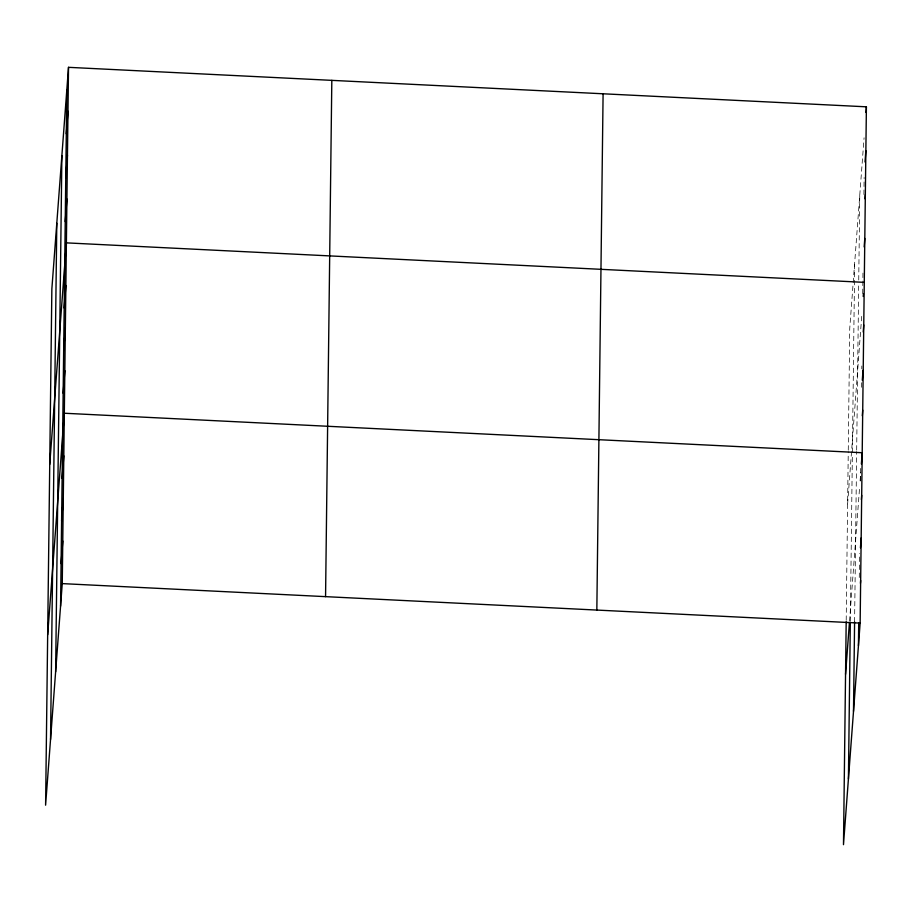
<?xml version="1.0" encoding="UTF-8"?>
<svg xmlns="http://www.w3.org/2000/svg" width="912" height="912" viewBox="0 0 912 912"><rect width="100%" height="100%" fill="white"/><g stroke="black" fill="none" stroke-linecap="round" stroke-linejoin="round"><path stroke-width="0.68" stroke-dasharray="4.56 3.42" d="M846.199 620.354L848.251 451.554M848.263 450.129L849.745 328.388L864.074 137.78M850.326 621.414L852.355 453.88M852.378 452.455L854.681 262.724M854.59 621.904L856.653 451.531M856.676 450.106L858.705 282.834M858.739 280.007L859.765 195.065M859.275 577.524L859.56 553.39M860.438 480.977L860.632 465.359M861.578 387.281L861.658 380.179M861.794 368.824L861.829 365.986M862.706 293.607L862.991 270.955M863.915 194.518L864.12 177.532M847.613 503.926L861.84 314.708M849.539 621.209L859.56 487.874M860.084 480.898L860.723 472.484"/><path stroke-width="1.37" d="M50.536 739.518L56.795 223.235M55.621 671.859L61.879 155.576M60.568 606.184L66.827 89.912M68.514 67.328L51.859 288.899L45.6 805.182L62.255 583.612L68.514 67.328L866.4 106.818L860.141 623.101L843.486 844.672L846.188 621.767M325.561 596.642L331.82 80.359M596.836 610.071L603.094 93.788M848.422 779.008L850.315 622.828M853.507 711.349L854.59 621.904M858.443 645.673L858.716 622.964M66.291 133.79L67.99 111.207M65.755 177.669L67.454 155.097M65.231 221.559L66.918 198.976M49.727 464.436L66.394 242.866L864.268 282.355M64.182 308.039L65.869 285.456M63.658 350.63L65.356 328.046M63.145 393.22L64.843 370.648M47.663 634.809L64.33 413.239L862.205 452.728L861.361 464.014M62.107 478.401L63.806 455.829M61.594 521.003L63.293 498.419M61.081 563.593L62.78 541.01M865.978 112.461L866.4 106.818M865.021 161.994L865.864 150.697M865.021 198.816L865.34 194.587M864.166 246.935L864.804 238.465M863.208 296.468L863.425 293.641M863.231 332.002L863.755 324.946M862.285 380.236L863.026 370.363M862.296 415.781L862.718 410.138M845.549 674.299L849.437 622.6M861.373 499.548L861.692 495.319M860.426 547.793L861.179 537.909M860.449 583.327L860.654 580.499M62.255 583.612L860.141 623.101"/></g></svg>
